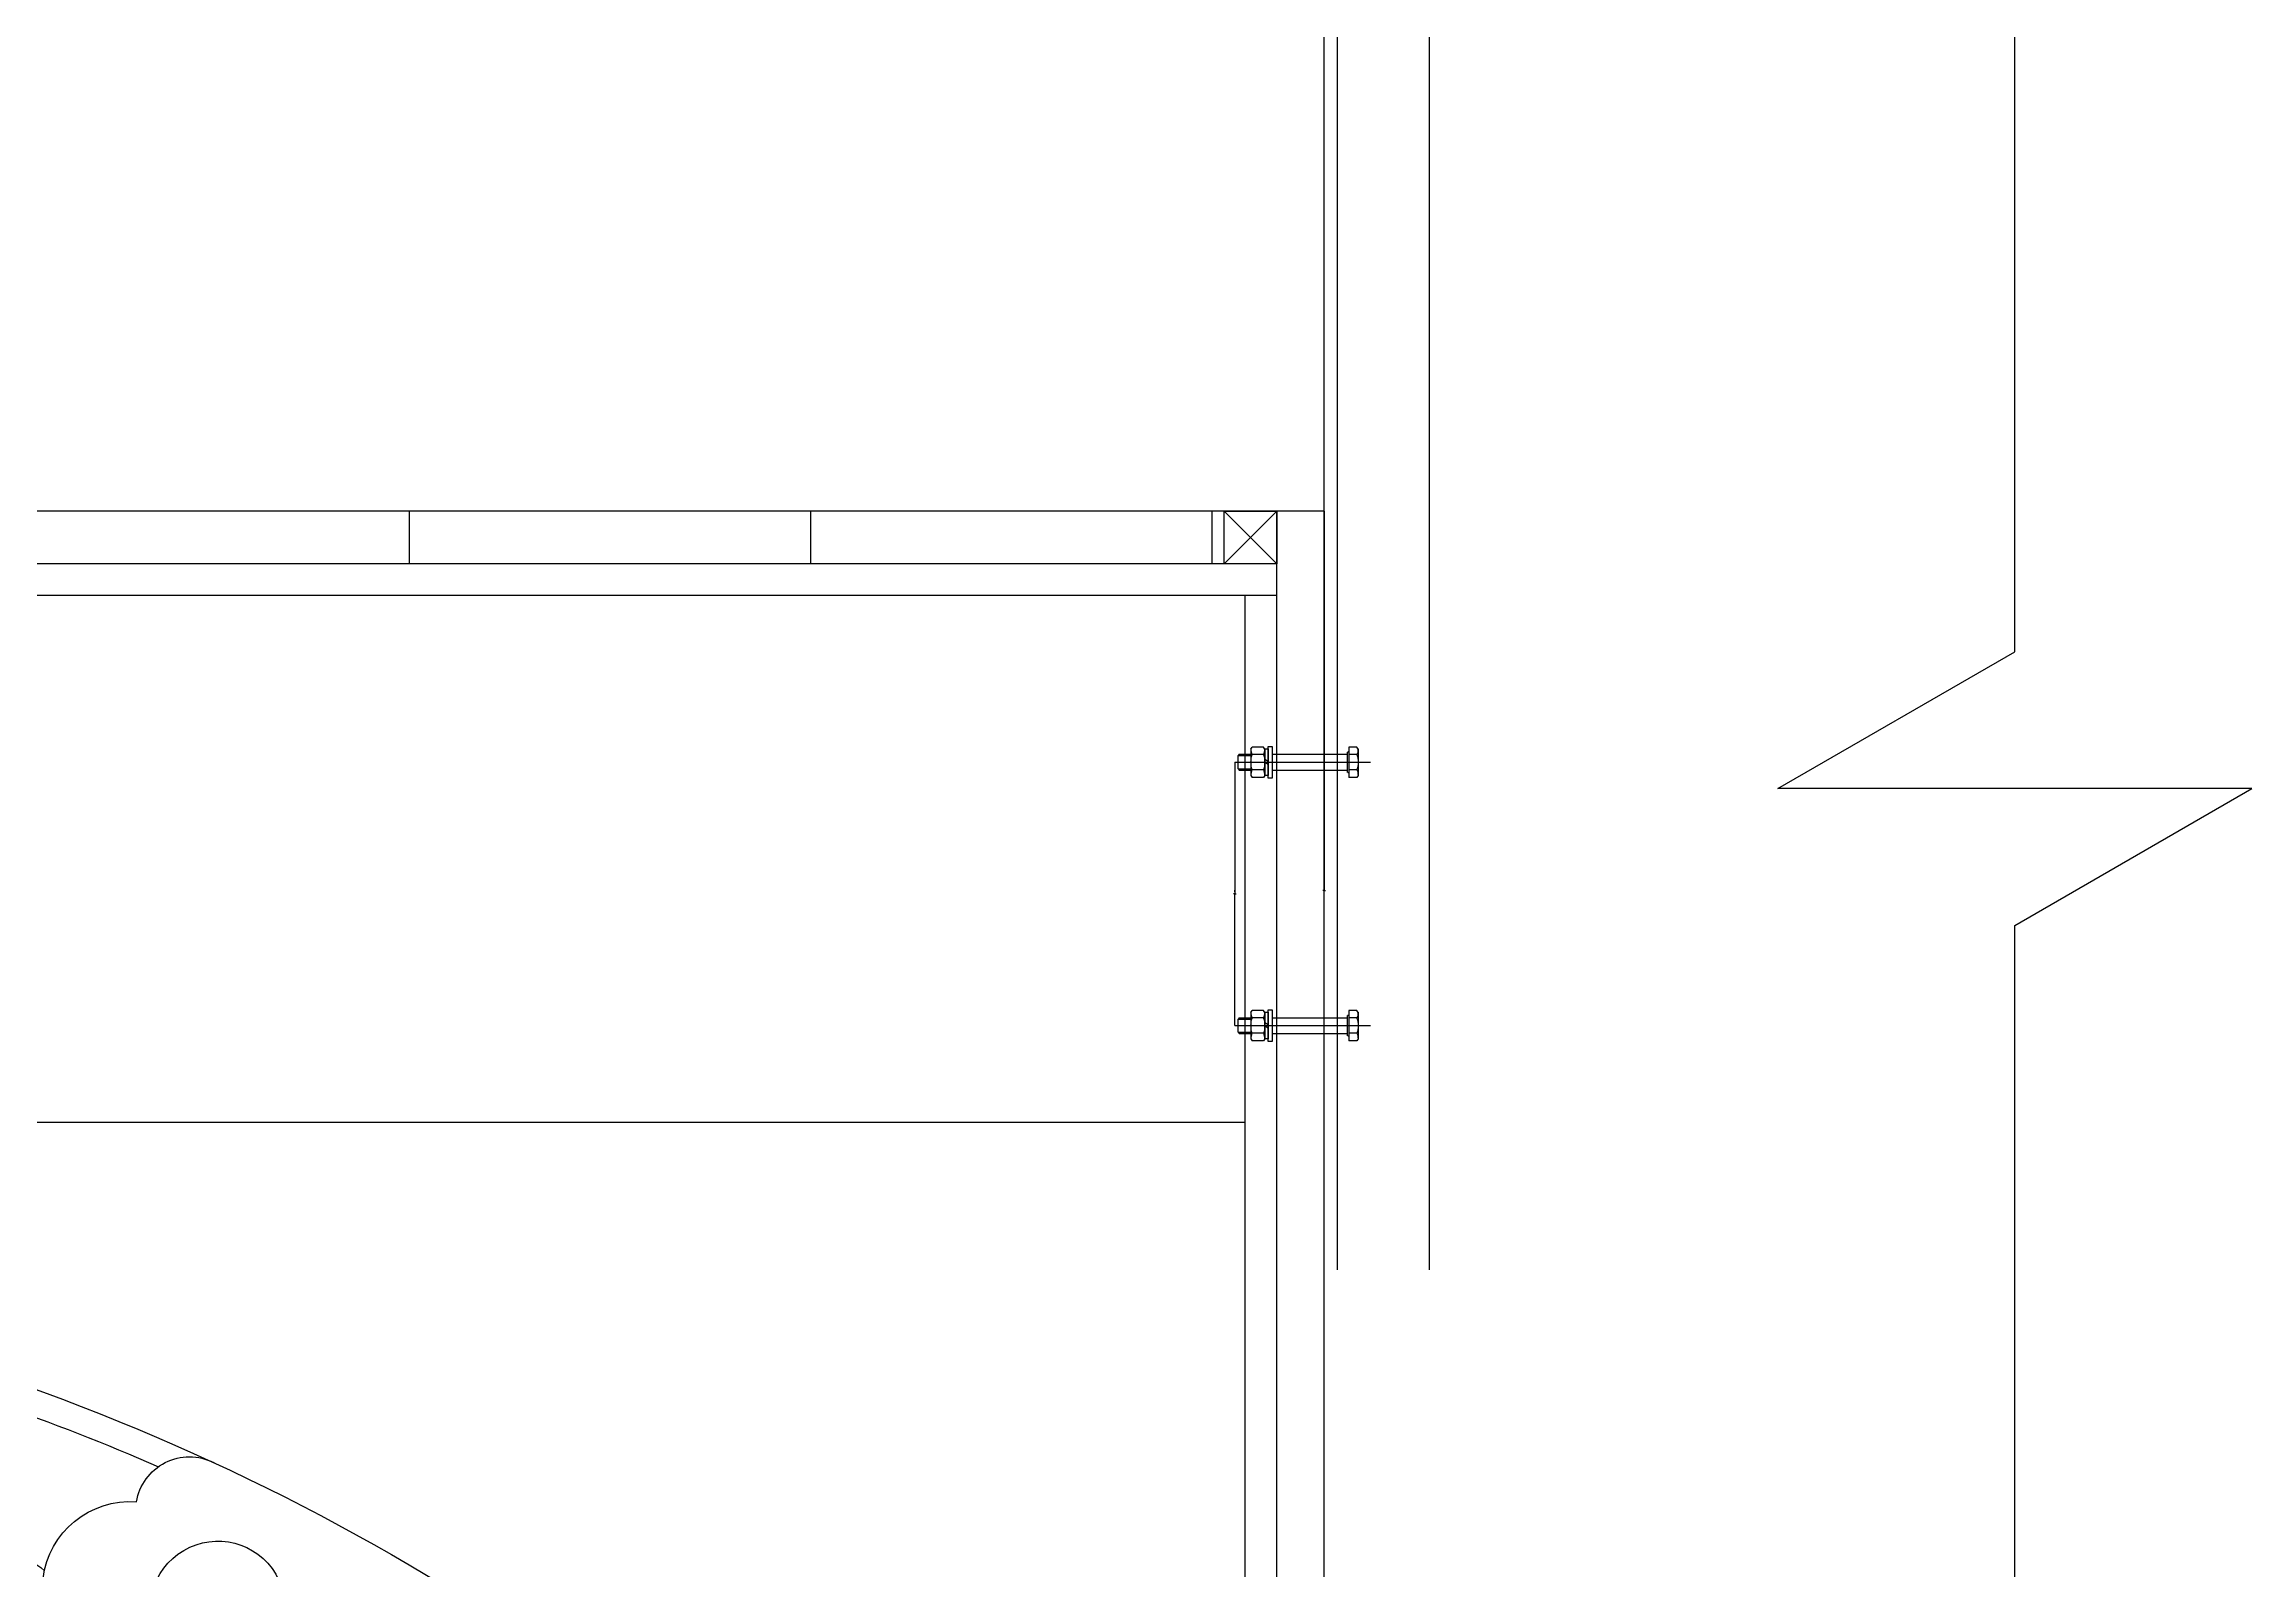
# Model space of a CAD drawing. Header units: metres. Extents: x 0 to 382603, y -272422 to 0.
# Drawn here: x 372175 to 373014, y -271390 to -270811 of the extents above; entities that cross this region are included whole.
import ezdxf

# ---------------------------------------------------------------- set-up
doc = ezdxf.new("R2010")
doc.units = ezdxf.units.M
for name, color, linetype in [('10', 8, 'Continuous'), ('16', 3, 'Continuous'), ('19', 9, 'Continuous'), ('22', 8, 'Continuous'), ('7', 7, 'Continuous'), ('9', 1, 'Continuous'), ('WZ', 2, 'Continuous'), ('中心线层', 1, 'Continuous'), ('剖面层', 4, 'Continuous'), ('连接件层', 4, 'Continuous')]:
    doc.layers.add(name, color=color, linetype=linetype)
doc.dimstyles.get("Standard").update_dxf_attribs({"dimtxt": 2.5, "dimasz": 2.5, "dimexe": 1.25, "dimexo": 0.625, "dimtad": 1, "dimcen": 2.5, "dimazin": 3, "dimtfac": 1, "dimtmove": 0, "dimatfit": 3})

# ---------------------------------------------------------------- blocks, each defined once
blk = doc.blocks.new('螺栓M6-侧')
at = {"layer": '中心线层'}
blk.add_line((14.27, 0), (-37.34, 0), dxfattribs=at)
at = {"layer": '连接件层'}
for p, q in [((-32.6, 5), (-32.15, 5.77)), ((-32.6, 5), (-32.6, -5)), ((-32.15, 5.77), (-29.1, 5.77)), ((-32.15, 2.89), (-29.1, 2.89)), ((-29.1, 5.77), (-29.1, -5.77)), ((-28.72, 3.87), (-28.6, 3.87)), ((-28.6, -3.87), (-28.6, 3.87)), ((0, 3), (-28.6, 3)), ((1.6, 0.24), (2.9, 1)), ((2.9, 5), (3.35, 5.77)), ((2.9, 5), (2.9, -5)), ((3.35, 5.77), (7.65, 5.77)), ((3.35, 2.89), (7.65, 2.89)), ((8.1, 5), (7.65, 5.77)), ((8.1, 5), (8.1, -5)), ((12.53, 3), (8.1, 3)), ((13.03, 2.5), (8.1, 2.5)), ((12.53, 3), (13.03, 2.5)), ((13.03, -2.5), (13.03, 2.5)), ((-32.6, -5), (-32.15, -5.77)), ((-32.15, -2.89), (-29.1, -2.89)), ((-32.15, -5.77), (-29.1, -5.77)), ((0, -3), (-28.6, -3)), ((1.6, -0.91), (2.9, -0.16)), ((2.9, -5), (3.35, -5.77)), ((3.35, -2.89), (7.65, -2.89)), ((3.35, -5.77), (7.65, -5.77)), ((8.1, -5), (7.65, -5.77)), ((13.03, -2.5), (8.1, -2.5)), ((12.53, -3), (8.1, -3)), ((13.03, -2.5), (12.53, -3))]:
    blk.add_line(p, q, dxfattribs=at)
for points in [[(1.6, -6), (1.6, 6), (0, 6), (0, -6)], [(2.9, -5.05), (2.9, 5.05), (1.6, 5.05), (1.6, -5.05)]]:
    blk.add_lwpolyline(points, close=True, dxfattribs=at)
for centre, radius, start, end in [((-23.05, 0), 9.55, 162.41, 197.59), ((-23.05, 5.77), 9.55, 184.36, 197.59), ((-28.7, 4.27), 0.4, 180, 267.2), ((12.45, 0), 9.55, 162.41, 197.59), ((12.45, 5.77), 9.55, 184.36, 197.59), ((-1.45, 5.77), 9.55, 342.41, 355.64), ((-1.45, 0), 9.55, 342.41, 17.59), ((-23.05, -5.77), 9.55, 162.41, 175.64), ((-28.7, -4.27), 0.4, 92.8, 180), ((12.45, -5.77), 9.55, 162.41, 175.64), ((-1.45, -5.77), 9.55, 4.36, 17.59)]:
    blk.add_arc(centre, radius, start, end, dxfattribs=at)
blk = doc.blocks.new('VF')
at = {"layer": '16'}
for p, q in [((52862.25, -27854.45), (52866.47, -27854.45)), ((52866.47, -27907.08), (52866.47, -27854.45)), ((52934.92, -27907.08), (52866.47, -27907.08)), ((52934.92, -27907.08), (52934.92, -28007.96)), ((52934.92, -28007.96), (52906.54, -28007.96)), ((52391.47, -28157.08), (52391.47, -28118.84)), ((52391.47, -28157.08), (52209.69, -28157.08)), ((52197.58, -28169.18), (52197.58, -28264.97)), ((52298.52, -28277.08), (52209.69, -28277.08))]:
    blk.add_line(p, q, dxfattribs=at)
for centre, radius, start, end in [((53141.5, -28662.02), 854.49, 109.07, 125.57), ((51852.36, -26934.17), 1301.57, 294.47, 307.48), ((53036.27, -28549.14), 561.35, 112.89, 114.22), ((53217.85, -28873.16), 932.68, 119.31, 122.89), ((55136.65, -32002.54), 4603.3, 122.67, 122.93), ((52209.69, -28169.18), 12.11, 90, 180), ((55136.65, -32002.54), 4603.3, 123.3, 124.27), ((52268.43, -27758.83), 519.12, 273.32, 302.11), ((52209.69, -28264.97), 12.11, 180, 270)]:
    blk.add_arc(centre, radius, start, end, dxfattribs=at)
at = {"layer": '9'}
for p, q in [((52924.92, -27907.08), (52924.92, -27997.96)), ((52681.9, -27953.55), (52682.62, -27941.2)), ((52924.92, -27997.96), (52913.75, -27997.96)), ((52207.58, -28171.92), (52207.58, -28262.23)), ((52207.58, -28171.92), (52212.42, -28171.92)), ((52212.42, -28171.92), (52212.42, -28167.08)), ((52295.75, -28167.08), (52212.42, -28167.08)), ((52295.75, -28171.92), (52295.75, -28167.08)), ((52300.59, -28171.92), (52295.75, -28171.92)), ((52300.59, -28171.92), (52300.59, -28226.99)), ((52310.59, -28169.18), (52310.59, -28181.29)), ((52371.13, -28181.29), (52310.59, -28181.29)), ((52368.39, -28191.29), (52310.59, -28191.29)), ((52368.39, -28191.29), (52368.39, -28196.14)), ((52310.59, -28193.4), (52310.59, -28229.73)), ((52368.39, -28196.14), (52373.24, -28196.14)), ((52373.24, -28196.14), (52373.24, -28229.01)), ((52383.24, -28193.4), (52383.24, -28231.74)), ((52243.99, -28201.47), (52243.99, -28229.73)), ((52253.99, -28201.47), (52243.99, -28201.47)), ((52253.99, -28201.47), (52253.99, -28226.99)), ((52328.35, -28205.26), (52328.35, -28231.74)), ((52355.64, -28200.26), (52333.35, -28200.26)), ((52360.64, -28205.26), (52360.64, -28220.44)), ((52338.35, -28210.26), (52338.35, -28229.01)), ((52350.64, -28210.26), (52338.35, -28210.26)), ((52350.64, -28210.26), (52350.64, -28220.44)), ((52360.64, -28220.44), (52350.64, -28220.44)), ((52253.99, -28226.99), (52258.84, -28226.99)), ((52258.84, -28226.99), (52258.84, -28231.83)), ((52295.75, -28231.83), (52258.84, -28231.83)), ((52300.59, -28226.99), (52295.75, -28226.99)), ((52295.75, -28226.99), (52295.75, -28231.83)), ((52343.19, -28229.01), (52338.35, -28229.01)), ((52343.19, -28233.85), (52343.19, -28229.01)), ((52368.39, -28233.85), (52368.39, -28229.01)), ((52368.39, -28229.01), (52373.24, -28229.01)), ((52298.48, -28241.83), (52256.1, -28241.83)), ((52368.39, -28233.85), (52343.19, -28233.85)), ((52371.13, -28243.85), (52340.46, -28243.85)), ((52207.58, -28262.23), (52212.42, -28262.23)), ((52212.42, -28262.23), (52212.42, -28267.08)), ((52298.52, -28267.08), (52212.42, -28267.08))]:
    blk.add_line(p, q, dxfattribs=at)
for centre, radius, start, end in [((53141.5, -28662.02), 844.49, 109.07, 113.55), ((52792.33, -27904.51), 20.39, 9.27, 116.82), ((52814.95, -27934.36), 33.23, 279.85, 94.31), ((52781.55, -27941.79), 25.66, 330.06, 149.16), ((52865.27, -27946.66), 26.26, 7.56, 132.78), ((52792.01, -27944.79), 36.29, 153.56, 322.07), ((52789.61, -27944.3), 17.53, 161.48, 324.01), ((52778.81, -27941.77), 6.57, 9.17, 152.41), ((52878.75, -27980.33), 39.19, 280.44, 71.32), ((52701.31, -27999.47), 49.85, 112.91, 251.64), ((52745.6, -27966.91), 16.21, 43.04, 189.04), ((52830.4, -27987.29), 34.9, 316.96, 71.31), ((53141.5, -28662.02), 844.49, 124.23, 126.09), ((52722.12, -28000.96), 32.37, 76.67, 266.64), ((52644.5, -27999.03), 19.46, 62.1, 177.98), ((52748.65, -27999.97), 20.17, 21.76, 173.93), ((52761.11, -27992.54), 32.95, 189.26, 20.34), ((52835.12, -27989.64), 10.72, 354.53, 173.17), ((52845.15, -27992.88), 21.16, 167.66, 300.56), ((52620.21, -28029.06), 31.09, 81.04, 165.17), ((52755.89, -27996.82), 12.28, 237.69, 20.61), ((52822.38, -28002.1), 30.2, 182.52, 282.44), ((52639.41, -28028.37), 20.77, 48.67, 220.92), ((51852.36, -26934.17), 1311.57, 294.47, 304.29), ((52611.52, -28029.81), 23.08, 157.81, 283.24), ((52852.96, -28005.48), 35.51, 227.34, 337.83), ((52629.81, -28031.76), 11.89, 239.2, 37.91), ((52787.13, -28029.21), 20.49, 252.9, 2.15), ((52642.24, -28041.13), 23.59, 332.76, 18.4), ((52754.75, -28025), 35.51, 193.48, 317.92), ((52715.33, -28051.62), 30.12, 170.77, 249.48), ((52639.94, -28042.73), 25.03, 202.41, 338.43), ((53217.85, -28873.16), 942.68, 120.22, 122.89), ((52642.23, -28070.27), 10.94, 159.64, 310.42), ((52645.24, -28089.69), 9, 353.36, 109.53), ((52662.01, -28119.5), 42.83, 80.94, 107.23), ((52652.63, -28094.72), 23.8, 342.62, 47.36), ((52696.93, -28092.2), 14.65, 279.5, 57.6), ((52643.04, -28086.04), 12.08, 251.13, 337.14), ((52631.07, -28110.1), 14.99, 38.96, 166.53), ((52627.12, -28122.92), 19.47, 123.08, 229.65), ((52659.48, -28088.45), 20.75, 216.11, 319.85), ((52676.14, -28108.63), 23.29, 257.64, 4.88), ((52646.39, -28135.8), 12.32, 85.24, 198.29), ((52666.29, -28106.32), 25.53, 222.36, 280.99), ((52626.99, -28150.66), 17.95, 134.03, 230.21), ((52620.55, -28137.74), 14.28, 258.74, 352.25), ((55136.65, -32002.54), 4613.3, 123.19, 124.27), ((52298.48, -28169.18), 12.11, 0, 90), ((52639.34, -28162.12), 23.95, 154.31, 185.59), ((52371.13, -28193.4), 12.11, 0, 90), ((52268.43, -27758.83), 509.13, 273.28, 302.08), ((52333.35, -28205.26), 5, 90, 180), ((52355.64, -28205.26), 5, 0, 90), ((52256.1, -28229.73), 12.11, 180, 270), ((52298.48, -28229.73), 12.11, 270, 0), ((52340.46, -28231.74), 12.11, 180, 270), ((52371.13, -28231.74), 12.11, 270, 0)]:
    blk.add_arc(centre, radius, start, end, dxfattribs=at)
blk = doc.blocks.new('_CLOSEDFILLED')
at = {"color": 0, "linetype": 'BYBLOCK'}
blk.add_solid([(-1, 0.2), (0, 0), (-1, -0.2)], dxfattribs=at)
blk = doc.blocks.new('*D11')
for p, q in [((372627.38, -271083.14), (372627.38, -271133.14)), ((372627.13, -271133.14), (372626.88, -271133.14)), ((372627.38, -271183.14), (372627.38, -271133.14)), ((372627.38, -271133.14), (372627.38, -271133.14)), ((372627.63, -271133.14), (372627.88, -271133.14))]:
    blk.add_line(p, q)
at = {"layer": 'Defpoints'}
for p in [(372627.38, -271083.14), (372627.38, -271133.14), (372627.38, -271183.14)]:
    blk.add_point(p, dxfattribs=at)
at = {"layer": '7', "xscale": 0.25, "yscale": 0.25}
blk.add_blockref('_CLOSEDFILLED', (372627.38, -271133.14), dxfattribs=at)
at = {"layer": '7', "xscale": 0.25, "yscale": 0.25, "rotation": 180}
blk.add_blockref('_CLOSEDFILLED', (372627.38, -271133.14), dxfattribs=at)
at = {"layer": '7', "insert": (372627.38, -271132.015), "char_height": 1, "attachment_point": 5}
blk.add_mtext('0', dxfattribs=at)
blk = doc.blocks.new('*D12')
for p, q in [((372661.35, -270987.81), (372661.35, -271131.83)), ((372661.1, -271131.83), (372660.85, -271131.83)), ((372661.35, -271275.84), (372661.35, -271131.83)), ((372661.35, -271131.83), (372661.35, -271131.83)), ((372661.6, -271131.83), (372661.85, -271131.83))]:
    blk.add_line(p, q)
at = {"layer": 'Defpoints'}
for p in [(372661.35, -270987.81), (372661.35, -271131.83), (372661.35, -271275.84)]:
    blk.add_point(p, dxfattribs=at)
at = {"layer": '7', "xscale": 0.25, "yscale": 0.25}
blk.add_blockref('_CLOSEDFILLED', (372661.35, -271131.83), dxfattribs=at)
at = {"layer": '7', "xscale": 0.25, "yscale": 0.25, "rotation": 180}
blk.add_blockref('_CLOSEDFILLED', (372661.35, -271131.83), dxfattribs=at)
at = {"layer": '7', "insert": (372661.35, -271130.705), "char_height": 1, "attachment_point": 5}
blk.add_mtext('0', dxfattribs=at)

msp = doc.modelspace()

# ---------------------------------------------------------------- hatches: boundary and pattern name
at = {"layer": '10'}
h = msp.add_hatch(dxfattribs=at)
h.set_pattern_fill('AR-PARQ1', scale=3)
h.paths.add_polyline_path([(372623.35, -270987.81), (372026.35, -270987.81), (372026.35, -271007.81), (372623.35, -271007.81), (372623.35, -271007.81)])
h = msp.add_hatch(dxfattribs=at)
h.set_pattern_fill('AR-PARQ1', scale=3)
h.paths.add_polyline_path([(372661.35, -270987.81), (372643.35, -270987.81), (372643.35, -271007.81), (372643.35, -271080.14), (372661.35, -271080.14)])
h.paths.add_polyline_path([(372661.35, -271086.14), (372643.35, -271086.14), (372643.35, -271180.14), (372661.35, -271180.14)])
h.paths.add_polyline_path([(372643.35, -271595.81), (372661.35, -271595.81), (372661.35, -271186.14), (372643.35, -271186.14)])

# ---------------------------------------------------------------- linework, layer by layer
at = {"layer": '16'}
for p, q in [((372643.35, -271007.81), (372006.35, -271007.81)), ((372643.35, -271607.81), (372643.35, -271007.81)), ((372643.35, -271019.81), (372006.35, -271019.81)), ((372631.35, -271619.81), (372631.35, -271019.81))]:
    msp.add_line(p, q, dxfattribs=at)
at = {"layer": '19'}
msp.add_line((372018.35, -271219.81), (372631.35, -271219.81), dxfattribs=at)
at = {"layer": '22'}
for p, q in [((372666.35, -271275.84), (372666.35, -270374.63)), ((372643.35, -271007.81), (372623.35, -270987.81)), ((372623.35, -271007.81), (372643.35, -270987.81)), ((372643.35, -271007.81), (372623.35, -270987.81)), ((372623.35, -271007.81), (372643.35, -270987.81))]:
    msp.add_line(p, q, dxfattribs=at)
msp.add_lwpolyline([(372643.35, -271007.81), (372623.35, -271007.81), (372623.35, -270987.81), (372643.35, -270987.81)], close=True, dxfattribs=at)
msp.add_lwpolyline([(372643.35, -271007.81), (372623.35, -271007.81), (372623.35, -270987.81), (372643.35, -270987.81)], close=True, dxfattribs=at)
at = {"layer": '9'}
for p, q in [((372661.35, -270987.81), (371988.35, -270987.81)), ((372643.35, -271007.81), (372643.35, -270987.81)), ((372661.35, -271595.81), (372661.35, -270987.81))]:
    msp.add_line(p, q, dxfattribs=at)
msp.add_lwpolyline([(372923.59, -271823.59), (372923.59, -271145.1), (373013.59, -271093.14), (372833.59, -271093.14), (372923.59, -271041.17), (372923.59, -270012.45)], dxfattribs=at)
at = {"layer": 'WZ'}
for p, q in [((372661.35, -271275.84), (372661.35, -270374.63)), ((372701.35, -271275.84), (372701.35, -270374.63))]:
    msp.add_line(p, q, dxfattribs=at)

# ---------------------------------------------------------------- block references
at = {"layer": '16', "xscale": -1}
msp.add_blockref('VF', (425022.82, -243462.74), dxfattribs=at)
at = {"layer": '剖面层', "xscale": -1}
for p in [(372641.65, -271083.14), (372641.65, -271183.14)]:
    msp.add_blockref('螺栓M6-侧', p, dxfattribs=at)

# ---------------------------------------------------------------- dimensions: what is measured, and where the dimension line sits
at = {"layer": '7'}
for base, p1, p2, picture, middle in [((372661.35, -271131.83), (372661.35, -270987.81), (372661.35, -271275.84), '*D12', (372661.35, -271130.705)), ((372627.38, -271133.14), (372627.38, -271083.14), (372627.38, -271183.14), '*D11', (372627.38, -271132.015))]:
    dim = msp.add_linear_dim(base=base, p1=p1, p2=p2, dimstyle='Standard', dxfattribs=at)
    dim.commit()
    dim.dimension.update_dxf_attribs({"geometry": picture, "text_midpoint": middle})

doc.saveas('drawing.dxf')
